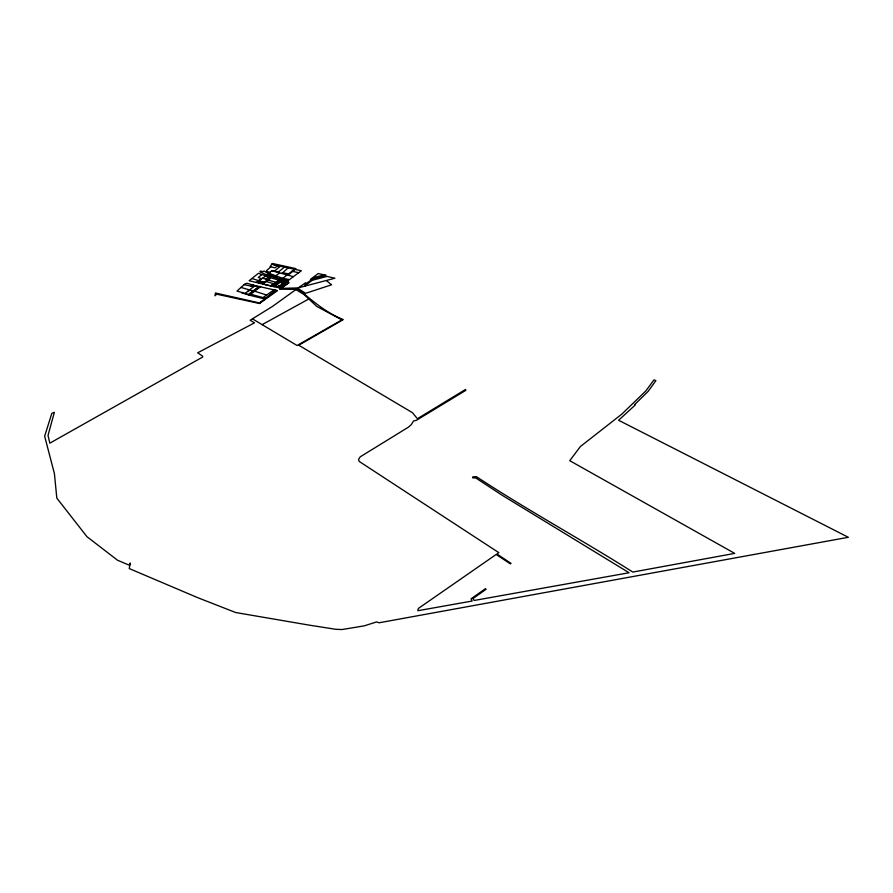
<?xml version="1.0" encoding="UTF-8"?>
<svg xmlns="http://www.w3.org/2000/svg" width="893" height="893" viewBox="0 0 893 893"><rect width="100%" height="100%" fill="white"/><g stroke="black" fill="none" stroke-linecap="round" stroke-linejoin="round"><path stroke-width="1.34" d="M274.095 271.349L280.447 266.159L277.801 265.567L275.022 267.844L270.914 266.784L266.415 270.724L268.949 273.28L271.818 270.702L293.373 276.674M268.67 273.928L264.082 270.981L262.944 271.651L260.644 271.037L259.807 271.785L266.393 274.843L267.621 275.189L268.67 273.928L274.062 275.982L284.287 281.864L283.628 282.411L285.581 282.768M287.713 281.541L288.763 280.581L279.587 278.136C282.78 282.065 295.382 283.695 281.206 279.409M268.949 273.28L282.69 278.326L289.455 279.598L301.332 270.724L288.115 267.889L281.92 273.437L282.701 272.733L289.511 274.062L295.963 268.637L272.354 263.457L270.121 266.538L270.914 266.784M282.746 287.021L288.986 282.735L281.038 288.193L270.802 285.916L278.973 280.324L284.287 281.864M278.359 286.943L279.487 285.95L280.971 286.229M282.244 283.527L283.371 282.545M279.755 285.838L282.344 283.561M279.688 287.937L286.151 282.266L288.472 282.657M275.111 286.318L280.134 281.931M267.342 272.086L269.731 272.164M261.917 274.609L258.434 273.269L249.125 280.737L270.601 285.86L275.066 283.014M262.33 283.907L270.199 277.5L262.017 274.519L258.244 277.444L261.649 278.739L266.036 275.97L268.536 276.897M254.594 285.927L256.905 286.229M277.969 272.398L284.443 267.063L288.115 267.889M276.127 290.325L259.361 303.486L216.765 294.21L214.979 295.784L215.447 293.004L259.606 302.961L275.58 290.192M265.768 279.129L271.126 274.81M255.018 285.581L247.082 283.304L245.084 283.795L236.991 291.062L245.151 293.417L255.018 285.581L277.522 290.66L259.361 303.486M282.69 278.326L294.578 269.284M260.321 283.427L262.52 281.697L264.507 282.065M258.814 286.642L248.399 294.355L245.151 293.417M262.933 284.052L271.215 277.823L278.973 280.324L276.037 282.344L268.213 280.056L266.281 281.507L273.537 283.695M266.393 274.843L265.277 275.691L266.036 275.97M305.138 285.637L312.226 280.279L327.005 276.406L334.897 278.225L297.402 288.093L305.64 293.306L331.593 284.8L326.715 280.871M248.5 294.991L259.941 286.407L260.689 286.586L249.437 295.192L241.713 292.837L242.327 292.524M275.602 275.937L279.565 273.012M256.135 282.434L261.325 278.616M244.146 284.633L251.089 286.128L253.009 284.733M261.649 278.739L258.914 280.703L251.871 278.516M298.731 287.557L305.573 282.757L305.082 286.006L305.674 283.918L310.619 280.435L312.226 280.279M258.39 282.981L260.667 281.384L262.52 281.697M264.652 298.943L249.437 295.192L250.699 294.221L262.988 297.592L274.095 289.834M312.617 279.04L315.218 277.232L324.181 274.865L326.045 275.234L310.373 279.409L318.232 273.548L324.181 274.865M297.358 288.517L272.622 306.344L250.163 320.241L254.494 322.831L197.654 352.813L202.588 356.106L202.711 357.01L49.852 443.162L48.01 435.46L54.384 412.265L51.827 413.359L44.65 436.186L54.417 473.636L56.817 498.104L86.911 536.648L117.496 560.212L129.507 565.325L130.244 562.992L129.228 568.562L197.799 597.707L235.707 612.531L308.777 625.055L335.69 629.297L341.997 629.543L364.232 625.859L376.667 621.919L379 622.789L848.35 537.296L618.592 420.257L635.191 405.065L634.476 404.752L648.106 391.413L655.886 380.664L654.044 379.826L645.739 391.045L621.829 414.106L580.327 446.589L569.767 460.699L734.716 553.392L632.824 572.067C581.243 539.45 527.25 510.093 476.404 476.661L472.844 476.84L472.542 477.777L475.902 478.045L502.078 495.213L629.063 572.748L474.138 600.476L472.989 598.544L486.138 589.224L485.401 588.71L471.08 598.812L472.14 601.034L417.757 610.734L418.415 608.412L496.162 554.475L510.383 563.874L511.053 563.405L496.932 553.995L498.841 552.667L359.209 461.435L358.506 459.571L360.203 456.848L408.402 427.178L411.193 424.722L413.593 420.927L416.361 420.324L465.845 390.319L465.51 389.46L417.411 418.717L412.443 412.666L298.72 345.211L343.303 319.571C325.197 312.595 311.601 299.724 296.655 287.959L280.77 288.383L279.609 289.198L295.527 289.388L303.966 294.467L316.769 306.433L341.941 319.861L297.101 345.524L252.496 318.89M281.072 279.33L281.92 278.783M267.621 275.189L273.794 277.165L274.955 276.439M309 298.865L262.162 324.628M247.863 291.252L250.018 290.08L252.886 290.85M251.089 286.128L253.712 286.62M284.566 283.07L282.3 282.635L281.44 283.394L283.728 283.807M276.45 282.445L278.716 282.88M275.591 283.193L277.846 283.628M274.72 283.952L276.986 284.387M273.861 284.7L276.127 285.135M281.128 286.095L278.85 285.66L277.12 287.178L279.386 287.613L284.856 282.824L278.27 281.574L273.247 285.961L279.833 287.222M272.99 285.459L275.256 285.894M277.98 286.419L280.257 286.854M278.527 271.93L271.818 270.702M298.686 272.711L292.1 271.271M277.801 265.567L271.807 264.216L284.443 267.063M264.071 284.32L270.601 285.86M256.637 286.452L258.457 286.899M262.988 297.592L265.556 298.24M250.018 290.08L241.032 287.434M262.654 278.214L267.543 279.643M279.319 278.895L273.794 277.165M266.65 295.047L253.869 290.962M258.624 280.592L260.667 281.384M279.576 282.121L274.397 286.653L272.131 286.218L277.31 281.697L279.576 282.121"/></g></svg>
